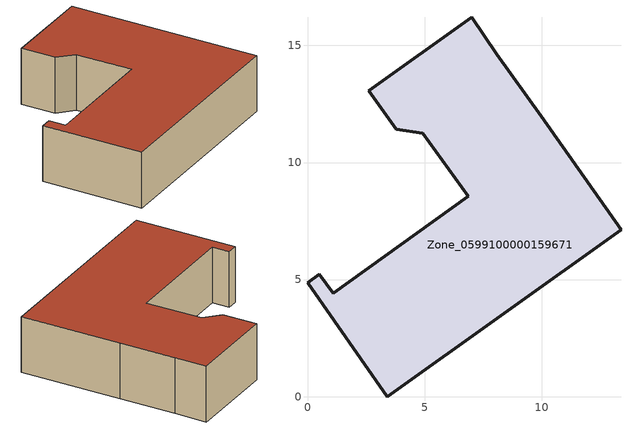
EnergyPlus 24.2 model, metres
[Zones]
Zone_0599100000159671
 floor ground (C_G): 9.98,11.97 13.39,7.12 3.41,0 0,4.87 0.51,5.23 1.09,4.42 6.86,8.55 4.93,11.24 3.79,11.43 2.62,13.07 7.01,16.2 8.08,14.63 z0
 wall outside (C_F): 8.08,14.63 7.01,16.2 2.62,13.07 3.79,11.43 4.93,11.24 6.86,8.55 1.09,4.42 0.51,5.23 0,4.87 3.41,0 13.39,7.12 9.98,11.97 8.08,14.63 z0:3.3
 roof outside (C_R): 13.39,7.12 9.98,11.97 8.08,14.63 7.01,16.2 2.62,13.07 3.79,11.43 4.93,11.24 6.86,8.55 1.09,4.42 0.51,5.23 0,4.87 3.41,0 z3.3
[BUILDING]
Pand.0599100000159671: North Axis=0; Terrain=City; Loads Convergence Tolerance Value=0.04; Temperature Convergence Tolerance Value=0.4; Solar Distribution=FullExterior; Maximum Number of Warmup Days=25; Minimum Number of Warmup Days=1
[Site:Location]
Rotterdam.The.Hague.AP_ZH_NLD Design_Conditions: Latitude=51.96; Longitude=4.45; Time Zone=1; Elevation=-4.5
[SITE:GROUNDTEMPERATURE:BUILDINGSURFACE]
18, 18, 18, 18, 18, 18, 18, 18, 18, 18, 18, 18
[MATERIAL] Thermal Absorptance=0.9; Solar Absorptance=0.7; Visible Absorptance=0.7
Name | Roughness | Thickness | Conductivity | Density | Specific Heat
G.TI.1975-1991 | MediumSmooth | 0.15 | 0.288461 | 540 | 1210
F.TI.1975-1991 | Rough | 0.3 | 0.230769 | 1920 | 840
R.TI.1975-1991 | MediumRough | 0.2 | 0.153846 | 1500 | 1000
[CONSTRUCTION]
C_G: G.TI.1975-1991
C_F: F.TI.1975-1991
C_R: R.TI.1975-1991
[ZONE]
Zone_0599100000159671: Type=1; Multiplier=1; Ceiling Height=Autocalculate; Volume=Autocalculate; Floor Area=autocalculate; Part of Total Floor Area=Yes
[ZONEINFILTRATION:DESIGNFLOWRATE]
Infil_Zone_0599100000159671: Zone or ZoneList or Space or SpaceList=Zone_0599100000159671; Schedule=AlwaysOn; Design Flow Rate Calculation Method=Flow/Area; Flow Rate per Floor Area=0.003; Constant Term Coefficient=1; Temperature Term Coefficient=0; Velocity Term Coefficient=0; Velocity Squared Term Coefficient=0
[HVACTEMPLATE:ZONE:IDEALLOADSAIRSYSTEM]
Zone_0599100000159671: Maximum Heating Supply Air Temperature=50; Minimum Cooling Supply Air Temperature=13; Maximum Heating Supply Air Humidity Ratio=0.0156; Minimum Cooling Supply Air Humidity Ratio=0.0077; Heating Limit=NoLimit; Cooling Limit=NoLimit; Dehumidification Control Type=ConstantSensibleHeatRatio; Cooling Sensible Heat Ratio=0.7; Dehumidification Setpoint=60; Humidification Control Type=None; Humidification Setpoint=30; Outdoor Air Method=None; Outdoor Air Flow Rate per Person=0.00944; Outdoor Air Flow Rate per Zone Floor Area=0; Outdoor Air Flow Rate per Zone=0; Demand Controlled Ventilation Type=None; Outdoor Air Economizer Type=NoEconomizer; Heat Recovery Type=None; Sensible Heat Recovery Effectiveness=0.7; Latent Heat Recovery Effectiveness=0.65
[ZONECONTROL:THERMOSTAT]
ThermostatControl_Zone_0599100000159671: Zone or ZoneList=Zone_0599100000159671; Control Type Schedule=DualSetpointControlType; Control 1=Thermostat_Zone_0599100000159671; Temperature Difference Between Cutout And Setpoint=0
[THERMOSTATSETPOINT:DUALSETPOINT]
Thermostat_Zone_0599100000159671: Heating Setpoint Temperature Schedule=HeatingSetpoint_Zone_0599100000159671; Cooling Setpoint Temperature Schedule=CoolingSetpoint_Zone_0599100000159671
[SCHEDULE:COMPACT]
HeatingSetpoint_Zone_0599100000159671: Through: 12/31, For: AllDays, Until: 24:00, 21
CoolingSetpoint_Zone_0599100000159671: Through: 12/31, For: AllDays, Until: 24:00, 24
DualSetpointControlType: Through: 12/31, For: AllDays, Until: 24:00, 4
AlwaysOn: Through: 12/31, For: AllDays, Until: 24:00, 1
